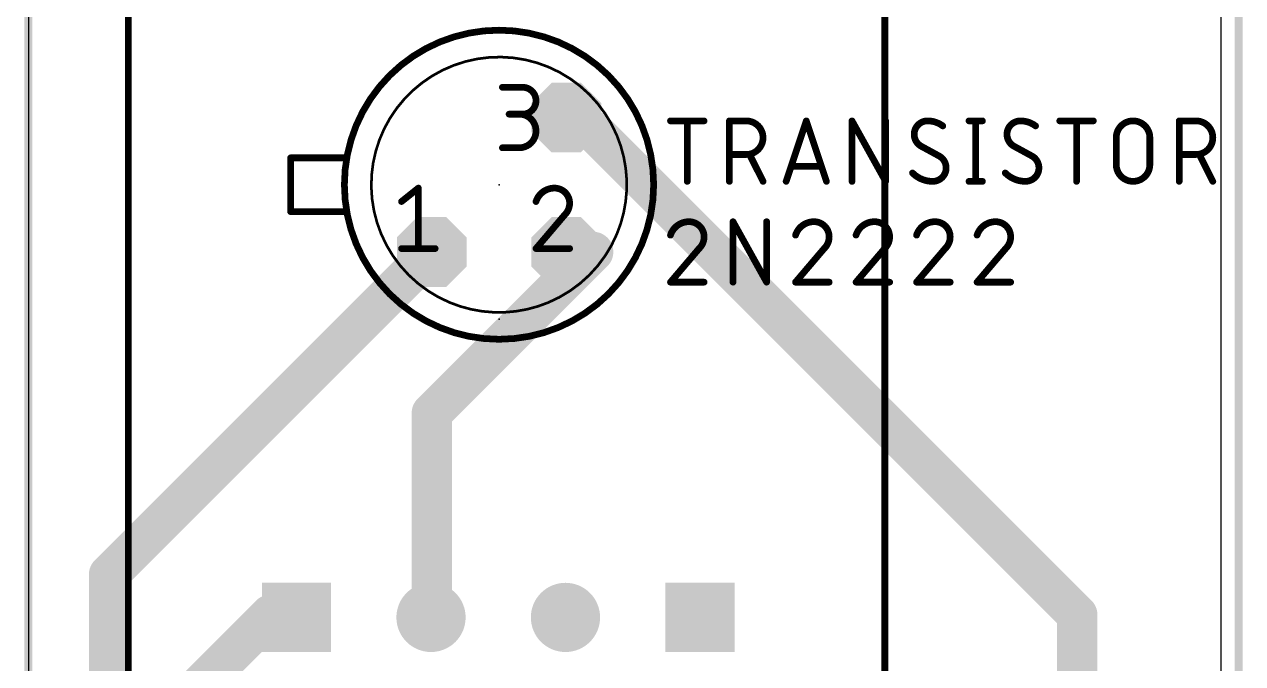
# Model space of a CAD drawing. Extents: x -0.1 to 40.3, y -1.3 to 55.7.
# Drawn here: x -0.08 to 22.94, y 11.27 to 23.35 of the extents above; entities that cross this region are included whole.
import ezdxf

# ---------------------------------------------------------------- set-up
doc = ezdxf.new("R2010")
doc.units = 0
for name, color, linetype in [('1', 12, 'CONTINUOUS'), ('17', 110, 'CONTINUOUS'), ('20', 31, 'CONTINUOUS'), ('21', 253, 'CONTINUOUS'), ('23', 53, 'CONTINUOUS'), ('25', 253, 'CONTINUOUS'), ('27', 253, 'CONTINUOUS'), ('51', 253, 'CONTINUOUS')]:
    doc.layers.add(name, color=color, linetype=linetype)

# ---------------------------------------------------------------- blocks, each defined once
blk = doc.blocks.new('OCTAGONP')
at = {"const_width": 0.5}
blk.add_lwpolyline([(-0.25, -0.1036), (-0.25, 0.1036), (-0.1036, 0.25), (0.1036, 0.25), (0.25, 0.1036), (0.25, -0.1036), (0.1036, -0.25), (-0.1036, -0.25), (-0.25, -0.1036), (-0.25, 0.1036)], dxfattribs=at)
blk = doc.blocks.new('SQUAREP')
blk.add_solid([(-0.5, -0.5), (0.5, -0.5), (-0.5, 0.5), (0.5, 0.5)])
blk = doc.blocks.new('ROUNDP')
at = {"const_width": 0.5}
blk.add_lwpolyline([(0, -0.25, 1), (0, 0.25, 1), (0, -0.25)], format="xyb", dxfattribs=at)

msp = doc.modelspace()

# ---------------------------------------------------------------- linework, layer by layer
at = {"layer": '1'}
for points, const_width in [([(0, -1.27), (0, 35.56)], 0.1524), ([(22.86, 35.56), (22.86, -1.27)], 0.1524), ([(10.668, 21.336), (10.16, 21.59)], 0.762), ([(19.812, 12.192), (10.668, 21.336)], 0.762), ([(1.524, 12.954), (7.62, 19.05)], 0.762), ([(10.668, 19.05), (7.62, 16.002)], 0.762), ([(10.668, 19.05), (10.16, 19.05)], 0.762), ([(7.62, 16.002), (7.62, 12.192)], 0.762), ([(1.524, 4.572), (1.524, 12.954)], 0.762), ([(3.048, 10.668), (4.572, 12.192)], 0.762), ([(4.572, 12.192), (5.065, 12.1425)], 0.762), ([(7.62, 12.192), (7.605, 12.1425)], 0.762), ([(19.812, 3.81), (19.812, 12.192)], 0.762)]:
    msp.add_lwpolyline(points, dxfattribs=dict(at, const_width=const_width))
at = {"layer": '1', "const_width": 0.381}
for points in [[(10.2452, 21.7604, 1), (10.0748, 21.4196)], [(10.8027, 21.4707, 1), (10.5333, 21.2013)], [(10.5828, 21.1656, 1), (10.7532, 21.5064)], [(7.7547, 18.9153, 1), (7.4853, 19.1847)], [(10.16, 19.2405, 1), (10.16, 18.8595)], [(10.8027, 18.9153, 1), (10.5333, 19.1847)], [(10.668, 18.8595, 1), (10.668, 19.2405)], [(7.8105, 16.002, 1), (7.4295, 16.002)], [(7.4853, 16.1367, 1), (7.7547, 15.8673)], [(1.7145, 12.954, 1), (1.3335, 12.954)], [(1.3893, 13.0887, 1), (1.6587, 12.8193)], [(4.591, 12.3815, 1), (4.553, 12.0025)], [(4.7067, 12.0573, 1), (4.4373, 12.3267)], [(5.046, 11.953, 1), (5.084, 12.332)], [(7.8023, 12.1368, 1), (7.4377, 12.2472)], [(20.0025, 12.192, 1), (19.6215, 12.192)], [(19.6773, 12.0573, 1), (19.9467, 12.3267)], [(7.4227, 12.1977, 1), (7.7873, 12.0873)], [(7.4295, 12.192, 1), (7.8105, 12.192)]]:
    msp.add_lwpolyline(points, format="xyb", dxfattribs=at)
at = {"layer": '20'}
for p, q in [((0, 35.55), (0, -1.27)), ((22.53, -1.27), (22.53, 35.55))]:
    msp.add_line(p, q, dxfattribs=at)
at = {"layer": '21', "const_width": 0.127}
for points in [[(1.89, 25.16), (1.89, 8.015)], [(16.1775, 8.015), (16.1775, 25.16)], [(4.953, 19.812), (4.953, 20.828)], [(4.953, 20.828), (6.0135, 20.828)], [(4.953, 19.812), (6.0135, 19.812)]]:
    msp.add_lwpolyline(points, dxfattribs=at)
at = {"layer": '21'}
for points, const_width in [([(8.89, 17.399, 1), (8.89, 23.241, 1), (8.89, 17.399)], 0.127), ([(9.819, 22.5471, 0.67), (6.663, 19.3911)], 0.0508), ([(9.8141, 22.5354, 1), (9.8239, 22.5588)], 0.0254), ([(11.117, 19.3911, 0.2002), (11.117, 21.2489)], 0.0508), ([(11.1287, 21.2538, 1), (11.1053, 21.244)], 0.0254), ([(4.9848, 20.828, 1), (4.9213, 20.828)], 0.0635), ([(4.953, 20.8597, 1), (4.953, 20.7963)], 0.0635), ([(6.0135, 20.7963, 1), (6.0135, 20.8597)], 0.0635), ([(4.953, 19.8438, 1), (4.953, 19.7803)], 0.0635), ([(4.9213, 19.812, 1), (4.9848, 19.812)], 0.0635), ([(6.0135, 19.7803, 1), (6.0135, 19.8438)], 0.0635), ([(6.6513, 19.3862, 1), (6.6747, 19.396)], 0.0254), ([(11.1053, 19.396, 1), (11.1287, 19.3862)], 0.0254), ([(7.9611, 18.093, 0.2002), (9.8189, 18.093)], 0.0508), ([(7.966, 18.1047, 1), (7.9562, 18.0813)], 0.0254), ([(9.8238, 18.0813, 1), (9.814, 18.1047)], 0.0254)]:
    msp.add_lwpolyline(points, format="xyb", dxfattribs=dict(at, const_width=const_width))
at = {"layer": '23'}
for p in [(8.89, 20.32), (8.89, 17.78)]:
    msp.add_point(p, dxfattribs=at)
at = {"layer": '25', "const_width": 0.127}
for points in [[(12.1285, 21.5265), (12.7635, 21.5265)], [(12.446, 20.3835), (12.446, 21.5265)], [(13.2417, 20.3835), (13.2417, 21.5265)], [(13.2417, 21.5265), (13.5592, 21.5265)], [(14.3129, 20.3835), (14.6939, 21.5265)], [(14.6939, 21.5265), (15.0749, 20.3835)], [(15.5575, 20.3835), (15.5575, 21.5265)], [(15.5575, 21.5265), (16.1925, 20.3835)], [(16.1925, 20.3835), (16.1925, 21.5265)], [(17.7673, 21.5265), (18.0213, 21.5265)], [(17.8943, 21.5265), (17.8943, 20.3835)], [(19.4818, 21.5265), (20.1168, 21.5265)], [(19.7993, 20.3835), (19.7993, 21.5265)], [(21.738, 20.3835), (21.738, 21.5265)], [(21.738, 21.5265), (22.0555, 21.5265)], [(20.5486, 20.701), (20.5486, 21.209)], [(21.1836, 21.209), (21.1836, 20.701)], [(13.5592, 20.8915), (13.2417, 20.8915)], [(13.8767, 20.3835), (13.6227, 20.8915)], [(17.2085, 20.8598), (16.8592, 21.0503)], [(18.9611, 20.8598), (18.6118, 21.0503)], [(22.0555, 20.8915), (21.738, 20.8915)], [(22.373, 20.3835), (22.119, 20.8915)], [(14.9796, 20.6693), (14.4081, 20.6693)], [(17.7673, 20.3835), (18.0213, 20.3835)]]:
    msp.add_lwpolyline(points, dxfattribs=at)
at = {"layer": '25'}
for points, const_width in [([(12.1285, 21.5583, 1), (12.1285, 21.4948)], 0.0635), ([(12.4778, 21.5265, 1), (12.4142, 21.5265)], 0.0635), ([(12.7635, 21.4948, 1), (12.7635, 21.5583)], 0.0635), ([(13.2734, 21.5265, 1), (13.2099, 21.5265)], 0.0635), ([(13.2417, 21.5583, 1), (13.2417, 21.4948)], 0.0635), ([(13.5592, 20.8915, 1), (13.5592, 21.5265)], 0.127), ([(13.5592, 21.5583, 1), (13.5592, 21.4948)], 0.0635), ([(13.5592, 21.4948, 1), (13.5592, 21.5583)], 0.0635), ([(14.724, 21.5365, 1), (14.6638, 21.5165)], 0.0635), ([(14.724, 21.5165, 1), (14.6638, 21.5365)], 0.0635), ([(15.5892, 21.5265, 1), (15.5257, 21.5265)], 0.0635), ([(15.5853, 21.5419, 1), (15.5297, 21.5111)], 0.0635), ([(16.2242, 21.5265, 1), (16.1607, 21.5265)], 0.0635), ([(16.9862, 21.5265, 0.4142), (16.7322, 21.2725)], 0.127), ([(17.272, 21.4313, 0.1623), (16.9862, 21.5265)], 0.127), ([(16.9862, 21.5583, 1), (16.9862, 21.4948)], 0.0635), ([(16.9862, 21.4948, 1), (16.9862, 21.5583)], 0.0635), ([(17.2529, 21.4059, 1), (17.291, 21.4566)], 0.0635), ([(17.7673, 21.5583, 1), (17.7673, 21.4948)], 0.0635), ([(17.926, 21.5265, 1), (17.8625, 21.5265)], 0.0635), ([(18.0213, 21.4948, 1), (18.0213, 21.5583)], 0.0635), ([(18.7388, 21.5265, 0.4142), (18.4848, 21.2725)], 0.127), ([(19.0246, 21.4313, 0.1623), (18.7388, 21.5265)], 0.127), ([(18.7388, 21.5583, 1), (18.7388, 21.4948)], 0.0635), ([(18.7388, 21.4948, 1), (18.7388, 21.5583)], 0.0635), ([(19.0055, 21.4059, 1), (19.0436, 21.4566)], 0.0635), ([(19.4818, 21.5583, 1), (19.4818, 21.4948)], 0.0635), ([(19.831, 21.5265, 1), (19.7675, 21.5265)], 0.0635), ([(20.1168, 21.4948, 1), (20.1168, 21.5583)], 0.0635), ([(21.1836, 21.209, 1), (20.5486, 21.209)], 0.127), ([(21.7697, 21.5265, 1), (21.7062, 21.5265)], 0.0635), ([(21.738, 21.5583, 1), (21.738, 21.4948)], 0.0635), ([(22.0555, 20.8915, 1), (22.0555, 21.5265)], 0.127), ([(22.0555, 21.5583, 1), (22.0555, 21.4948)], 0.0635), ([(22.0555, 21.4948, 1), (22.0555, 21.5583)], 0.0635), ([(16.7322, 21.2725, 0.2656), (16.8592, 21.0503)], 0.127), ([(16.764, 21.2725, 1), (16.7005, 21.2725)], 0.0635), ([(16.7005, 21.2725, 1), (16.764, 21.2725)], 0.0635), ([(18.4848, 21.2725, 0.2656), (18.6118, 21.0503)], 0.127), ([(18.5166, 21.2725, 1), (18.4531, 21.2725)], 0.0635), ([(18.4531, 21.2725, 1), (18.5166, 21.2725)], 0.0635), ([(20.5803, 21.209, 1), (20.5168, 21.209)], 0.0635), ([(20.5168, 21.209, 1), (20.5803, 21.209)], 0.0635), ([(21.2153, 21.209, 1), (21.1518, 21.209)], 0.0635), ([(21.1518, 21.209, 1), (21.2153, 21.209)], 0.0635), ([(13.2417, 20.9232, 1), (13.2417, 20.8598)], 0.0635), ([(13.5592, 20.9232, 1), (13.5592, 20.8598)], 0.0635), ([(13.5592, 20.8598, 1), (13.5592, 20.9232)], 0.0635), ([(13.6511, 20.9057, 1), (13.5943, 20.8773)], 0.0635), ([(16.8745, 21.0781, 1), (16.844, 21.0224)], 0.0635), ([(16.8431, 21.0229, 1), (16.8754, 21.0776)], 0.0635), ([(18.6271, 21.0781, 1), (18.5966, 21.0224)], 0.0635), ([(18.5957, 21.0229, 1), (18.628, 21.0776)], 0.0635), ([(21.738, 20.9232, 1), (21.738, 20.8598)], 0.0635), ([(22.0555, 20.9232, 1), (22.0555, 20.8598)], 0.0635), ([(22.0555, 20.8598, 1), (22.0555, 20.9232)], 0.0635), ([(22.1474, 20.9057, 1), (22.0906, 20.8773)], 0.0635), ([(14.4081, 20.701, 1), (14.4081, 20.6375)], 0.0635), ([(14.9796, 20.6375, 1), (14.9796, 20.701)], 0.0635), ([(17.3355, 20.6375, 0.2656), (17.2085, 20.8598)], 0.127), ([(17.2246, 20.8871, 1), (17.1924, 20.8324)], 0.0635), ([(17.1933, 20.8319, 1), (17.2237, 20.8876)], 0.0635), ([(19.0881, 20.6375, 0.2656), (18.9611, 20.8598)], 0.127), ([(18.9772, 20.8871, 1), (18.945, 20.8324)], 0.0635), ([(18.9459, 20.8319, 1), (18.9763, 20.8876)], 0.0635), ([(20.5803, 20.701, 1), (20.5168, 20.701)], 0.0635), ([(20.5168, 20.701, 1), (20.5803, 20.701)], 0.0635), ([(20.5486, 20.701, 1), (21.1836, 20.701)], 0.127), ([(21.2153, 20.701, 1), (21.1518, 20.701)], 0.0635), ([(21.1518, 20.701, 1), (21.2153, 20.701)], 0.0635), ([(16.7005, 20.5422, 0.2), (17.0815, 20.3835)], 0.127), ([(16.723, 20.5646, 1), (16.678, 20.5199)], 0.0635), ([(17.0815, 20.3835, 0.4142), (17.3355, 20.6375)], 0.127), ([(17.3672, 20.6375, 1), (17.3037, 20.6375)], 0.0635), ([(17.3037, 20.6375, 1), (17.3672, 20.6375)], 0.0635), ([(18.4531, 20.5422, 0.2), (18.8341, 20.3835)], 0.127), ([(18.4756, 20.5646, 1), (18.4306, 20.5199)], 0.0635), ([(18.8341, 20.3835, 0.4142), (19.0881, 20.6375)], 0.127), ([(19.1198, 20.6375, 1), (19.0563, 20.6375)], 0.0635), ([(19.0563, 20.6375, 1), (19.1198, 20.6375)], 0.0635), ([(12.4142, 20.3835, 1), (12.4778, 20.3835)], 0.0635), ([(13.2099, 20.3835, 1), (13.2734, 20.3835)], 0.0635), ([(13.8483, 20.3693, 1), (13.9051, 20.3977)], 0.0635), ([(14.2828, 20.3935, 1), (14.343, 20.3735)], 0.0635), ([(15.0448, 20.3735, 1), (15.105, 20.3935)], 0.0635), ([(15.5257, 20.3835, 1), (15.5892, 20.3835)], 0.0635), ([(16.1607, 20.3835, 1), (16.2242, 20.3835)], 0.0635), ([(16.1647, 20.3681, 1), (16.2203, 20.3989)], 0.0635), ([(17.0815, 20.4153, 1), (17.0815, 20.3518)], 0.0635), ([(17.0815, 20.3518, 1), (17.0815, 20.4153)], 0.0635), ([(17.7673, 20.4153, 1), (17.7673, 20.3518)], 0.0635), ([(17.8625, 20.3835, 1), (17.926, 20.3835)], 0.0635), ([(18.0213, 20.3518, 1), (18.0213, 20.4153)], 0.0635), ([(18.8341, 20.4153, 1), (18.8341, 20.3518)], 0.0635), ([(18.8341, 20.3518, 1), (18.8341, 20.4153)], 0.0635), ([(19.7675, 20.3835, 1), (19.831, 20.3835)], 0.0635), ([(21.7062, 20.3835, 1), (21.7697, 20.3835)], 0.0635), ([(22.3446, 20.3693, 1), (22.4014, 20.3977)], 0.0635)]:
    msp.add_lwpolyline(points, format="xyb", dxfattribs=dict(at, const_width=const_width))
at = {"layer": '27'}
for points, const_width in [([(12.4778, 19.6215, 0.3252), (12.1285, 19.3675)], 0.127), ([(12.7635, 19.3358, 0.4142), (12.4778, 19.6215)], 0.127), ([(12.4778, 19.6532, 1), (12.4778, 19.5898)], 0.0635), ([(12.4777, 19.5898, 1), (12.4778, 19.6532)], 0.0635), ([(13.3374, 19.6369, 1), (13.2818, 19.6061)], 0.0635), ([(13.3414, 19.6215, 1), (13.2779, 19.6215)], 0.0635), ([(13.9764, 19.6215, 1), (13.9129, 19.6215)], 0.0635), ([(14.8399, 19.6215, 0.3252), (14.4907, 19.3675)], 0.127), ([(15.1257, 19.3358, 0.4142), (14.8399, 19.6215)], 0.127), ([(14.8399, 19.6532, 1), (14.8399, 19.5898)], 0.0635), ([(14.8399, 19.5898, 1), (14.84, 19.6532)], 0.0635), ([(15.983, 19.6215, 0.3252), (15.6337, 19.3675)], 0.127), ([(16.2687, 19.3358, 0.4142), (15.983, 19.6215)], 0.127), ([(15.983, 19.6532, 1), (15.983, 19.5898)], 0.0635), ([(15.9829, 19.5898, 1), (15.983, 19.6532)], 0.0635), ([(17.1259, 19.6215, 0.3252), (16.7767, 19.3675)], 0.127), ([(17.4117, 19.3358, 0.4142), (17.1259, 19.6215)], 0.127), ([(17.1259, 19.6532, 1), (17.1259, 19.5898)], 0.0635), ([(17.1259, 19.5898, 1), (17.126, 19.6532)], 0.0635), ([(18.269, 19.6215, 0.3252), (17.9197, 19.3675)], 0.127), ([(18.5547, 19.3358, 0.4142), (18.269, 19.6215)], 0.127), ([(18.269, 19.6532, 1), (18.269, 19.5898)], 0.0635), ([(18.2689, 19.5898, 1), (18.269, 19.6532)], 0.0635), ([(12.0983, 19.3773, 1), (12.1587, 19.3577)], 0.0635), ([(12.6683, 19.1135, 0.2053), (12.7635, 19.3358)], 0.127), ([(12.7317, 19.3358, 1), (12.7953, 19.3358)], 0.0635), ([(12.7952, 19.3358, 1), (12.7318, 19.3357)], 0.0635), ([(14.4605, 19.3773, 1), (14.5209, 19.3577)], 0.0635), ([(15.0305, 19.1135, 0.2053), (15.1257, 19.3358)], 0.127), ([(15.0939, 19.3358, 1), (15.1575, 19.3358)], 0.0635), ([(15.1574, 19.3358, 1), (15.094, 19.3357)], 0.0635), ([(15.6035, 19.3773, 1), (15.6639, 19.3577)], 0.0635), ([(16.1735, 19.1135, 0.2053), (16.2687, 19.3358)], 0.127), ([(16.3004, 19.3358, 1), (16.237, 19.3357)], 0.0635), ([(16.237, 19.3358, 1), (16.3004, 19.3358)], 0.0635), ([(16.7465, 19.3773, 1), (16.8069, 19.3577)], 0.0635), ([(17.3164, 19.1135, 0.2053), (17.4117, 19.3358)], 0.127), ([(17.4434, 19.3358, 1), (17.38, 19.3357)], 0.0635), ([(17.38, 19.3358, 1), (17.4434, 19.3358)], 0.0635), ([(17.8895, 19.3773, 1), (17.9499, 19.3577)], 0.0635), ([(18.4595, 19.1135, 0.2053), (18.5547, 19.3358)], 0.127), ([(18.5864, 19.3358, 1), (18.523, 19.3357)], 0.0635), ([(18.523, 19.3358, 1), (18.5864, 19.3358)], 0.0635), ([(12.6464, 19.1365, 1), (12.6901, 19.0905)], 0.0635), ([(12.6924, 19.0929, 1), (12.6441, 19.1341)], 0.0635), ([(15.0086, 19.1365, 1), (15.0523, 19.0905)], 0.0635), ([(15.0546, 19.0929, 1), (15.0063, 19.1341)], 0.0635), ([(16.1516, 19.1365, 1), (16.1953, 19.0905)], 0.0635), ([(16.1976, 19.0929, 1), (16.1493, 19.1341)], 0.0635), ([(17.2946, 19.1365, 1), (17.3383, 19.0905)], 0.0635), ([(17.3406, 19.0929, 1), (17.2923, 19.1341)], 0.0635), ([(18.4376, 19.1365, 1), (18.4813, 19.0905)], 0.0635), ([(18.4836, 19.0929, 1), (18.4353, 19.1341)], 0.0635), ([(12.1285, 18.5102, 1), (12.1285, 18.4468)], 0.0635), ([(12.1043, 18.4991, 1), (12.1527, 18.4579)], 0.0635), ([(12.7635, 18.4468, 1), (12.7635, 18.5102)], 0.0635), ([(13.2779, 18.4785, 1), (13.3414, 18.4785)], 0.0635), ([(13.9129, 18.4785, 1), (13.9764, 18.4785)], 0.0635), ([(13.9168, 18.4631, 1), (13.9724, 18.4939)], 0.0635), ([(14.4907, 18.5102, 1), (14.4907, 18.4468)], 0.0635), ([(14.4665, 18.4991, 1), (14.5149, 18.4579)], 0.0635), ([(15.1257, 18.4468, 1), (15.1257, 18.5102)], 0.0635), ([(15.6337, 18.5102, 1), (15.6337, 18.4468)], 0.0635), ([(15.6095, 18.4991, 1), (15.6579, 18.4579)], 0.0635), ([(16.2687, 18.4468, 1), (16.2687, 18.5102)], 0.0635), ([(16.7525, 18.4991, 1), (16.8009, 18.4579)], 0.0635), ([(16.7767, 18.5102, 1), (16.7767, 18.4468)], 0.0635), ([(17.4117, 18.4468, 1), (17.4117, 18.5102)], 0.0635), ([(17.9197, 18.5102, 1), (17.9197, 18.4468)], 0.0635), ([(17.8955, 18.4991, 1), (17.9439, 18.4579)], 0.0635), ([(18.5547, 18.4468, 1), (18.5547, 18.5102)], 0.0635)]:
    msp.add_lwpolyline(points, format="xyb", dxfattribs=dict(at, const_width=const_width))
at = {"layer": '27', "const_width": 0.127}
for points in [[(13.3096, 18.4785), (13.3096, 19.6215)], [(13.3096, 19.6215), (13.9446, 18.4785)], [(13.9446, 18.4785), (13.9446, 19.6215)], [(12.6683, 19.1135), (12.1285, 18.4785)], [(15.0305, 19.1135), (14.4907, 18.4785)], [(16.1735, 19.1135), (15.6337, 18.4785)], [(17.3164, 19.1135), (16.7767, 18.4785)], [(18.4595, 19.1135), (17.9197, 18.4785)], [(12.1285, 18.4785), (12.7635, 18.4785)], [(14.4907, 18.4785), (15.1257, 18.4785)], [(15.6337, 18.4785), (16.2687, 18.4785)], [(16.7767, 18.4785), (17.4117, 18.4785)], [(17.9197, 18.4785), (18.5547, 18.4785)]]:
    msp.add_lwpolyline(points, dxfattribs=at)
at = {"layer": '51'}
for points, const_width in [([(11.117, 21.2489, 0.1976), (9.8189, 22.547)], 0.0508), ([(9.8238, 22.5587, 1), (9.814, 22.5353)], 0.0254), ([(8.9535, 22.1932, 1), (8.9535, 22.1298)], 0.0635), ([(9.3345, 21.6535, 1), (9.3345, 22.1615)], 0.127), ([(9.3345, 22.1932, 1), (9.3345, 22.1298)], 0.0635), ([(9.3345, 22.1298, 1), (9.3345, 22.1932)], 0.0635), ([(9.0805, 21.6852, 1), (9.0805, 21.6218)], 0.0635), ([(9.271, 21.0185, 1), (9.271, 21.6535)], 0.127), ([(9.271, 21.6852, 1), (9.271, 21.6218)], 0.0635), ([(9.3345, 21.6852, 1), (9.3345, 21.6218)], 0.0635), ([(9.3345, 21.6218, 1), (9.3345, 21.6852)], 0.0635), ([(11.1053, 21.244, 1), (11.1287, 21.2538)], 0.0254), ([(8.9535, 21.0502, 1), (8.9535, 20.9868)], 0.0635), ([(9.271, 21.0502, 1), (9.271, 20.9868)], 0.0635), ([(9.271, 20.9868, 1), (9.271, 21.0502)], 0.0635), ([(7.3978, 20.2565, 1), (7.3343, 20.2565)], 0.0635), ([(7.3858, 20.2317, 1), (7.3462, 20.2813)], 0.0635), ([(9.9378, 20.2565, 0.3252), (9.5885, 20.0025)], 0.127), ([(10.2235, 19.9708, 0.4142), (9.9378, 20.2565)], 0.127), ([(9.9378, 20.2883, 1), (9.9378, 20.2248)], 0.0635), ([(9.9377, 20.2248, 1), (9.9378, 20.2883)], 0.0635), ([(7.0287, 20.0273, 1), (7.0683, 19.9777)], 0.0635), ([(9.5583, 20.0123, 1), (9.6187, 19.9927)], 0.0635), ([(10.1283, 19.7485, 0.2053), (10.2235, 19.9708)], 0.127), ([(10.2552, 19.9708, 1), (10.1918, 19.9707)], 0.0635), ([(10.1064, 19.7715, 1), (10.1501, 19.7255)], 0.0635), ([(10.1524, 19.7279, 1), (10.1041, 19.7691)], 0.0635), ([(10.1918, 19.9708, 1), (10.2553, 19.9708)], 0.0635), ([(6.663, 19.3911, 0.1976), (7.9611, 18.093)], 0.0508), ([(6.6747, 19.396, 1), (6.6513, 19.3862)], 0.0254), ([(9.8189, 18.093, 0.1976), (11.117, 19.3911)], 0.0508), ([(11.1287, 19.3862, 1), (11.1053, 19.396)], 0.0254), ([(7.0485, 19.1453, 1), (7.0485, 19.0818)], 0.0635), ([(7.3343, 19.1135, 1), (7.3978, 19.1135)], 0.0635), ([(7.6835, 19.0818, 1), (7.6835, 19.1453)], 0.0635), ([(9.5885, 19.1453, 1), (9.5885, 19.0818)], 0.0635), ([(9.5643, 19.1341, 1), (9.6127, 19.0929)], 0.0635), ([(10.2235, 19.0818, 1), (10.2235, 19.1453)], 0.0635), ([(7.9562, 18.0813, 1), (7.966, 18.1047)], 0.0254), ([(9.814, 18.1047, 1), (9.8238, 18.0813)], 0.0254)]:
    msp.add_lwpolyline(points, format="xyb", dxfattribs=dict(at, const_width=const_width))
at = {"layer": '51', "const_width": 0.127}
for points in [[(8.9535, 22.1615), (9.3345, 22.1615)], [(9.3345, 21.6535), (9.0805, 21.6535)], [(8.9535, 21.0185), (9.271, 21.0185)], [(7.0485, 20.0025), (7.366, 20.2565)], [(7.366, 20.2565), (7.366, 19.1135)], [(10.1283, 19.7485), (9.5885, 19.1135)], [(7.0485, 19.1135), (7.6835, 19.1135)], [(9.5885, 19.1135), (10.2235, 19.1135)]]:
    msp.add_lwpolyline(points, dxfattribs=at)

# ---------------------------------------------------------------- block references
at = {"layer": '17', "xscale": 1.3208, "yscale": 1.3208}
for p in [(10.16, 21.59), (10.16, 21.59), (7.62, 19.05), (7.62, 19.05), (10.16, 19.05), (10.16, 19.05)]:
    msp.add_blockref('OCTAGONP', p, dxfattribs=at)
at = {"layer": '17', "xscale": 1.308, "yscale": 1.308, "rotation": 270}
for name, p in [('SQUAREP', (5.065, 12.1425)), ('SQUAREP', (5.065, 12.1425)), ('ROUNDP', (7.605, 12.1425)), ('ROUNDP', (7.605, 12.1425)), ('ROUNDP', (10.145, 12.1425)), ('ROUNDP', (10.145, 12.1425)), ('SQUAREP', (12.685, 12.1425)), ('SQUAREP', (12.685, 12.1425))]:
    msp.add_blockref(name, p, dxfattribs=at)

doc.saveas('drawing.dxf')
